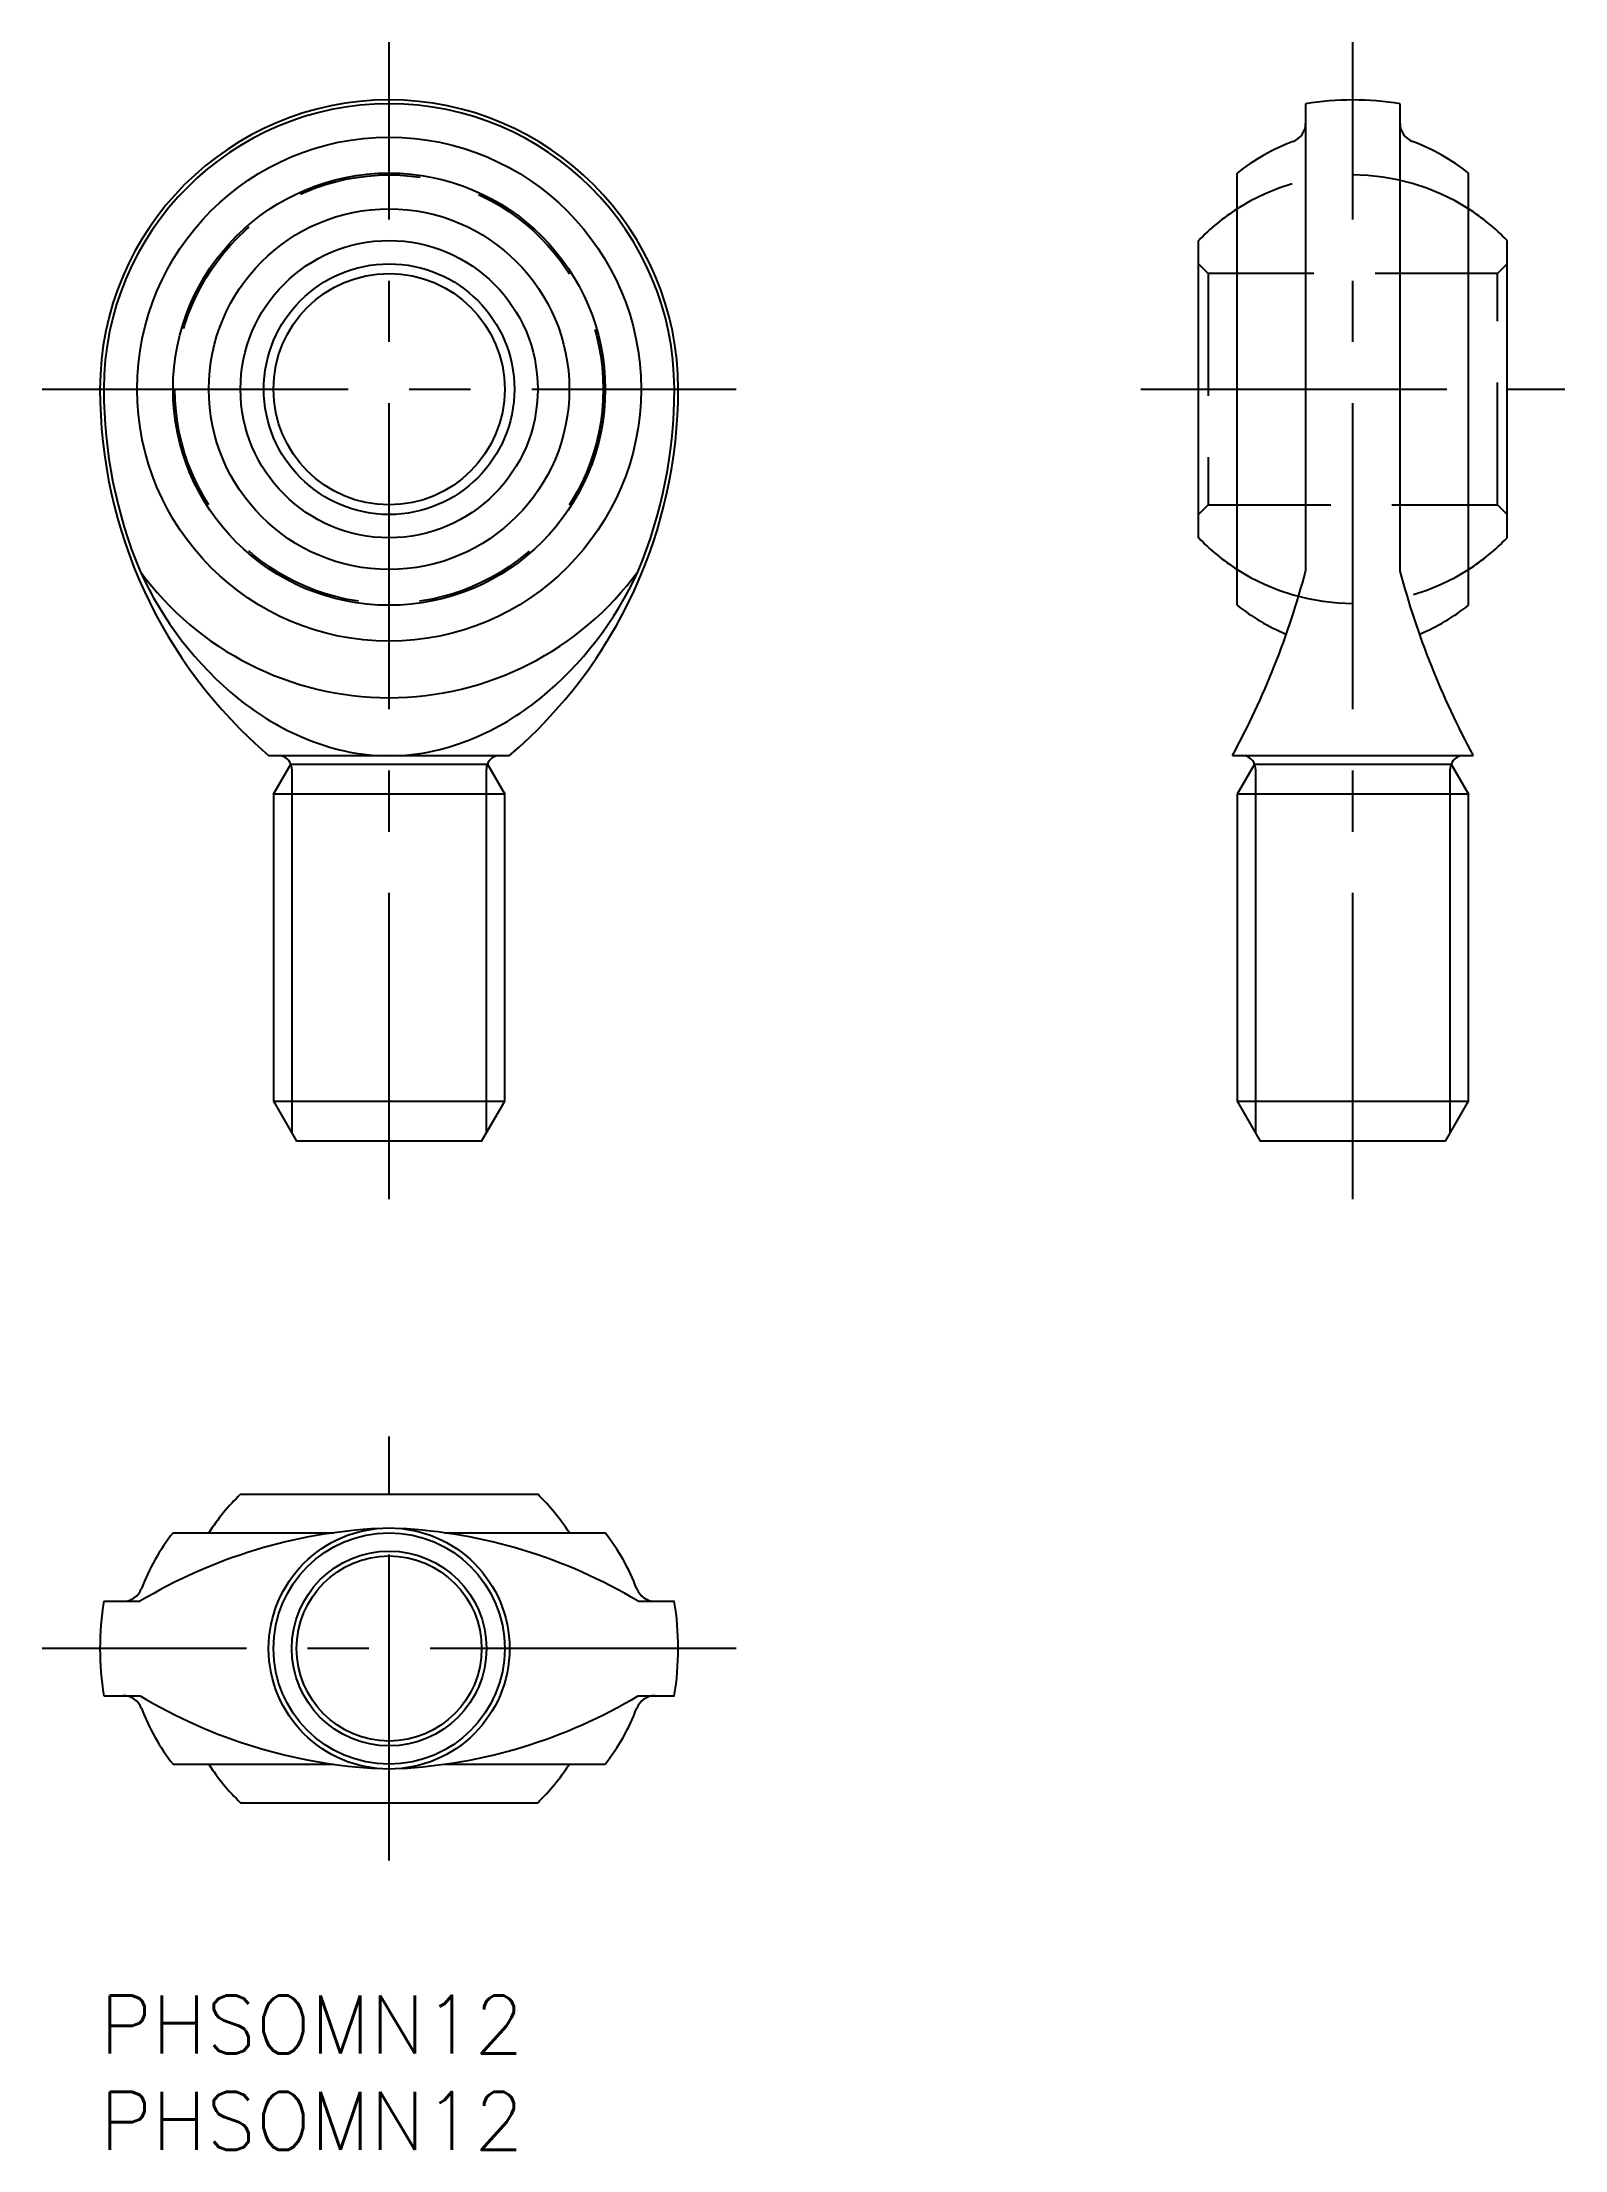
# Model space of a CAD drawing. Extents: x -3 to 76, y -8 to 101.
import ezdxf

# ---------------------------------------------------------------- set-up
doc = ezdxf.new("R2010")
doc.units = 0
doc.header["$LTSCALE"] = 0.5
doc.linetypes.add('CENTER', pattern=[50.8, 31.75, -6.35, 6.35, -6.35])
doc.linetypes.add('DASHED', pattern=[19.05, 12.7, -6.35])
for name, color, linetype in [('MSM_CENTER', 1, 'CENTER'), ('MSM_CONTINUOUS', 7, 'CONTINUOUS'), ('MSM_DASHED', 4, 'DASHED'), ('MSM_NARROW', 5, 'CONTINUOUS'), ('MSM_PART_NUMBER', 7, 'CONTINUOUS')]:
    doc.layers.add(name, color=color, linetype=linetype)
doc.styles.get("Standard").update_dxf_attribs({"font": 'txt.shx', "height": 3, "bigfont": 'bigfont.shx'})

# ---------------------------------------------------------------- blocks, each defined once
blk = doc.blocks.new('*U3')
at = {"layer": 'MSM_PART_NUMBER'}
blk.add_text('PHSOMN12', height=3, dxfattribs=at).set_placement((0, -3))
blk = doc.blocks.new('*U4')
at = {"layer": 'MSM_PART_NUMBER'}
blk.add_text('PHSOMN12', height=3, dxfattribs=at).set_placement((0, -8))

msp = doc.modelspace()

# ---------------------------------------------------------------- linework, layer by layer
at = {"layer": 'MSM_CENTER'}
for p, q in [((15, 41.31), (15, 101.31)), ((65, 41.31), (65, 101.31)), ((-3, 83.31), (33, 83.31)), ((54, 83.31), (76, 83.31)), ((15, 7), (15, 29)), ((33, 18), (-3, 18))]:
    msp.add_line(p, q, dxfattribs=at)
at = {"layer": 'MSM_CONTINUOUS'}
for p, q in [((62.55, 98.11), (62.55, 73.87)), ((67.45, 73.87), (67.45, 98.11)), ((59, 72.1), (59, 94.51)), ((71, 72.1), (71, 94.51)), ((57, 75.59), (57, 91.02)), ((73, 75.59), (73, 91.02)), ((8.75, 64.31), (21.25, 64.31)), ((9, 62.31), (9.9, 63.86)), ((9.9, 63.86), (20.1, 63.86)), ((20.1, 63.86), (21, 62.31)), ((58.75, 64.31), (71.25, 64.31)), ((59.9, 63.86), (59, 62.31)), ((59.9, 63.86), (70.1, 63.86)), ((70.1, 63.86), (71, 62.31)), ((21, 62.31), (9, 62.31)), ((9, 62.31), (9, 46.39)), ((21, 46.39), (21, 62.31)), ((71, 62.31), (59, 62.31)), ((59, 62.31), (59, 46.39)), ((71, 46.39), (71, 62.31)), ((9, 46.39), (21, 46.39)), ((9, 46.39), (10.2, 44.31)), ((19.8, 44.31), (21, 46.39)), ((59, 46.39), (71, 46.39)), ((59, 46.39), (60.2, 44.31)), ((69.8, 44.31), (71, 46.39)), ((19.8, 44.31), (10.2, 44.31)), ((69.8, 44.31), (60.2, 44.31)), ((7.29, 26), (22.71, 26)), ((3.79, 24), (12.12, 24)), ((17.89, 24), (26.21, 24)), ((0.2, 20.45), (2.08, 20.45)), ((27.92, 20.45), (29.8, 20.45)), ((0.2, 15.55), (2.08, 15.55)), ((27.92, 15.55), (29.8, 15.55)), ((3.79, 12), (12.11, 12)), ((17.88, 12), (26.21, 12)), ((7.29, 10), (22.71, 10))]:
    msp.add_line(p, q, dxfattribs=at)
for centre, radius in [((15, 83.31), 13.07), ((15, 83.31), 11.21), ((15, 83.31), 9.35), ((15, 83.31), 7.71), ((15, 83.31), 6.5), ((15, 83.31), 6), ((15, 18), 6.25), ((15, 18), 6), ((15, 18), 4.8)]:
    msp.add_circle(centre, radius, dxfattribs=at)
for centre, radius, start, end in [((15, 83.31), 15, 0, 180), ((15, 83.31), 14.8, 0, 180), ((65, 83.31), 15, 80.5996, 99.4004), ((61.55, 97.09), 1, 290.862, 0), ((68.45, 97.09), 1, 180, 249.138), ((65.86, 85.78), 11.11, 110.862, 128.1438), ((64.14, 85.78), 11.11, 51.8562, 69.138), ((65, 83.31), 11.11, 122.679, 136.0471), ((65, 83.31), 11.11, 43.9529, 57.321), ((25, 83.31), 25, 180, 229.4642), ((24.83, 83.3), 24.63, 179.9934, 202.5244), ((5, 83.31), 25, 310.5358, 0), ((5.17, 83.3), 24.63, 337.4744, 0.0077), ((65, 83.31), 11.11, 223.9529, 237.321), ((65, 83.31), 11.11, 302.679, 316.0471), ((15, 83.31), 16, 216.1499, 323.8501), ((18.76, 81.47), 18.33, 204.5031, 230.8437), ((11.24, 81.47), 18.33, 309.1563, 335.4969), ((20.77, 84.93), 43.22, 331.4998, 345.1721), ((109.3, 84.96), 43.3, 194.8408, 208.4873), ((65.86, 80.84), 11.11, 231.8562, 247.0364), ((64.14, 80.84), 11.11, 292.9536, 308.1438), ((16.19, 78.44), 14.36, 231.1563, 247.3276), ((13.81, 78.44), 14.36, 292.6724, 308.8437), ((15.24, 76.27), 11.99, 247.5373, 257.7121), ((15.01, 75.24), 10.94, 257.7315, 269.9517), ((14.99, 75.24), 10.94, 270.0483, 282.2685), ((14.76, 76.27), 11.99, 282.2879, 292.4627), ((9.25, 63.61), 0.7, 21.4653, 90), ((20.75, 63.61), 0.7, 90, 158.5347), ((59.25, 63.61), 0.7, 21.4653, 90), ((70.75, 63.61), 0.7, 90, 158.5347), ((15, 18), 11.11, 133.9529, 147.321), ((15, 18), 11.11, 32.679, 46.0471), ((15.85, -2.53), 26.79, 92.9373, 120.9377), ((14.17, -2.45), 26.71, 59.0192, 87.128), ((12.53, 17.14), 11.11, 141.8562, 159.138), ((17.47, 17.14), 11.11, 20.862, 38.1438), ((1.21, 21.45), 1, 270, 339.138), ((28.79, 21.45), 1, 200.862, 270), ((15, 18), 15, 170.5996, 189.4004), ((15, 18), 15, 350.5996, 9.4004), ((1.21, 14.55), 1, 20.862, 90), ((15.83, 38.45), 26.71, 239.0192, 267.128), ((14.15, 38.53), 26.79, 272.9373, 300.9377), ((28.79, 14.55), 1, 90, 159.138), ((12.53, 18.86), 11.11, 200.862, 218.1438), ((17.47, 18.86), 11.11, 321.8562, 339.138), ((15, 18), 11.11, 212.679, 226.0471), ((15, 18), 11.11, 313.9529, 327.321)]:
    msp.add_arc(centre, radius, start, end, dxfattribs=at)
at = {"layer": 'MSM_DASHED'}
for p, q in [((57.5, 89.31), (57, 89.81)), ((72.5, 89.31), (73, 89.81)), ((57.5, 89.31), (57.5, 77.31)), ((72.5, 89.31), (57.5, 89.31)), ((72.5, 77.31), (72.5, 89.31)), ((57.5, 77.31), (57, 76.81)), ((57.5, 77.31), (72.5, 77.31)), ((72.5, 77.31), (73, 76.81))]:
    msp.add_line(p, q, dxfattribs=at)
msp.add_circle((15, 83.31), 11.11, dxfattribs=at)
for start, end in [(57.321, 122.679), (237.321, 302.679)]:
    msp.add_arc((65, 83.31), 11.11, start, end, dxfattribs=at)
at = {"layer": 'MSM_NARROW'}
for p, q in [((9.95, 63.61), (9.95, 44.75)), ((20.05, 44.75), (20.05, 63.61)), ((59.95, 63.61), (59.95, 44.75)), ((70.05, 44.75), (70.05, 63.61))]:
    msp.add_line(p, q, dxfattribs=at)
msp.add_circle((15, 18), 5.05, dxfattribs=at)
for centre, start, end in [((9.25, 63.61), 0, 21.4653), ((20.75, 63.61), 158.5347, 180), ((59.25, 63.61), 0, 21.4653), ((70.75, 63.61), 158.5347, 180)]:
    msp.add_arc(centre, 0.7, start, end, dxfattribs=at)

# ---------------------------------------------------------------- block references
at = {"layer": 'MSM_CONTINUOUS'}
for name in ['*U3', '*U4']:
    msp.add_blockref(name, (0, 0), dxfattribs=at)

doc.saveas('drawing.dxf')
